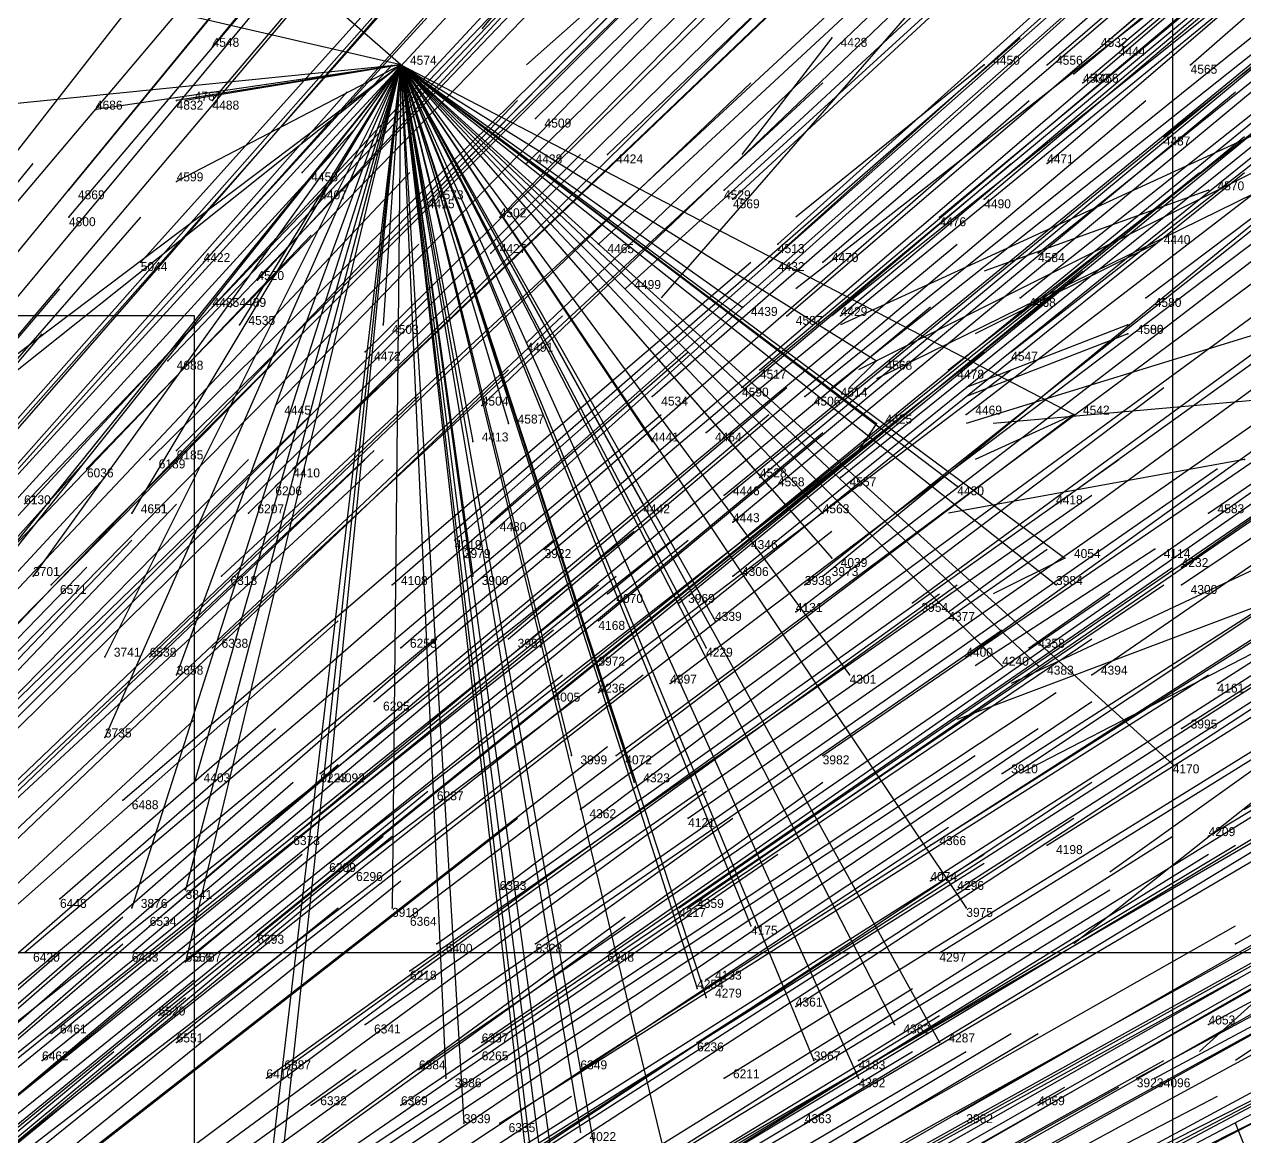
# Model space of a CAD drawing. Extents: x -0.5 to 0.59, y -0.5 to 0.59.
# Drawn here: x 0.239 to 0.375, y 0.1895 to 0.3135 of the extents above; entities that cross this region are included whole.
import ezdxf

# ---------------------------------------------------------------- set-up
doc = ezdxf.new("R2010")
doc.units = 0
for name, color, linetype in [('Clients', 3, 'CONTINUOUS'), ('Facilities', 3, 'CONTINUOUS'), ('Facilities_lines', 3, 'CONTINUOUS'), ('Min_max_boxes', 1, 'CONTINUOUS'), ('Normals', 1, 'CONTINUOUS'), ('Source_points', 5, 'CONTINUOUS'), ('Text', 3, 'CONTINUOUS')]:
    doc.layers.add(name, color=color, linetype=linetype)

msp = doc.modelspace()

# ---------------------------------------------------------------- linework, layer by layer
at = {"layer": 'Clients', "color": 5}
for p in [(0.256, 0.305, -1.25), (0.257, 0.305, -1.25), (0.247, 0.304, -1.25), (0.256, 0.296, -1.25), (0.272, 0.294, -1.25), (0.319, 0.282, -1.25), (0.263, 0.28, -1.25), (0.279, 0.28, -1.25), (0.334, 0.276, -1.25), (0.356, 0.27, -1.25), (0.293, 0.269, -1.25), (0.334, 0.269, -1.25), (0.289, 0.267, -1.25), (0.309, 0.267, -1.25), (0.322, 0.262, -1.25), (0.343, 0.262, -1.25), (0.308, 0.26, -1.25), (0.251, 0.259, -1.25), (0.328, 0.259, -1.25), (0.329, 0.254, -1.25), (0.355, 0.254, -1.25), (0.24, 0.252, -1.25), (0.289, 0.252, -1.25), (0.354, 0.251, -1.25), (0.316, 0.247, -1.25), (0.315, 0.244, -1.25), (0.248, 0.243, -1.25), (0.256, 0.241, -1.25), (0.331, 0.241, -1.25), (0.348, 0.242, -1.25), (0.352, 0.242, -1.25), (0.248, 0.234, -1.25), (0.3, 0.232, -1.25), (0.367, 0.231, -1.25), (0.258, 0.229, -1.25), (0.273, 0.229, -1.25), (0.307, 0.229, -1.25), (0.257, 0.217, -1.25), (0.251, 0.215, -1.25), (0.28, 0.215, -1.25), (0.344, 0.215, -1.25), (0.32, 0.213, -1.25), (0.257, 0.209, -1.25), (0.314, 0.206, -1.25), (0.315, 0.205, -1.25), (0.336, 0.202, -1.25), (0.341, 0.2, -1.25), (0.327, 0.198, -1.25), (0.286, 0.196, -1.25), (0.332, 0.196, -1.25), (0.288, 0.191, -1.25), (0.374, 0.191, -1.25), (0.301, 0.19, -1.25)]:
    msp.add_point(p, dxfattribs=at)
at = {"layer": 'Facilities', "color": 3}
for p in [(0.329, 0.312, -1.25), (0.26, 0.311, -1.013), (0.359, 0.311, -1.188), (0.361, 0.311, -1.191), (0.281, 0.309, -1.25), (0.346, 0.309, -1.25), (0.353, 0.309, -1.174), (0.369, 0.309, -1.203), (0.356, 0.308, -1.177), (0.357, 0.307, -1.178), (0.26, 0.305, -1.001), (0.296, 0.303, -1.059), (0.366, 0.301, -1.184), (0.295, 0.298, -1.049), (0.304, 0.299, -1.066), (0.353, 0.298, -1.156), (0.27, 0.297, -1.004), (0.244, 0.295, -0.958), (0.284, 0.294, -1.022), (0.285, 0.295, -1.025), (0.317, 0.295, -1.082), (0.318, 0.294, -1.081), (0.346, 0.294, -1.135), (0.371, 0.295, -1.25), (0.244, 0.292, -0.951), (0.292, 0.292, -1.032), (0.341, 0.292, -1.121), (0.303, 0.289, -1.046), (0.323, 0.289, -1.083), (0.365, 0.289, -1.25), (0.252, 0.287, -0.954), (0.259, 0.287, -0.967), (0.291, 0.288, -1.024), (0.322, 0.287, -1.078), (0.328, 0.287, -1.091), (0.352, 0.288, -1.136), (0.265, 0.285, -0.973), (0.306, 0.284, -1.045), (0.35, 0.283, -1.126), (0.364, 0.283, -1.153), (0.26, 0.282, -0.959), (0.262, 0.282, -0.964), (0.324, 0.281, -1.071), (0.33, 0.281, -1.084), (0.362, 0.28, -1.25), (0.362, 0.279, -1.25), (0.295, 0.278, -1.012), (0.277, 0.277, -0.979), (0.349, 0.277, -1.113), (0.255, 0.276, -0.939), (0.321, 0.275, -1.055), (0.342, 0.275, -1.097), (0.309, 0.272, -1.029), (0.319, 0.273, -1.049), (0.326, 0.272, -1.061), (0.329, 0.273, -1.069), (0.267, 0.271, -0.952), (0.29, 0.271, -0.992), (0.344, 0.27, -1.094), (0.315, 0.268, -1.033), (0.256, 0.266, -0.923), (0.246, 0.264, -0.901), (0.253, 0.265, -0.916), (0.269, 0.264, -0.941), (0.375, 0.265, -1.25), (0.321, 0.263, -1.037), (0.33, 0.263, -1.055), (0.267, 0.262, -0.934), (0.317, 0.261, -1.028), (0.354, 0.26, -1.099), (0.264, 0.259, -0.925), (0.371, 0.259, -1.132), (0.291, 0.258, -0.972), (0.318, 0.258, -1.024), (0.287, 0.256, -0.961), (0.319, 0.256, -1.022), (0.297, 0.255, -0.978), (0.365, 0.255, -1.25), (0.288, 0.254, -0.96), (0.368, 0.253, -1.116), (0.261, 0.252, -0.907), (0.318, 0.252, -1.015), (0.328, 0.252, -1.035), (0.242, 0.251, -0.871), (0.28, 0.251, -0.941), (0.326, 0.251, -1.028), (0.368, 0.251, -1.113), (0.304, 0.25, -0.984), (0.312, 0.249, -0.999), (0.338, 0.249, -1.05), (0.325, 0.248, -1.022), (0.342, 0.248, -1.055), (0.303, 0.247, -0.977), (0.293, 0.245, -0.955), (0.26, 0.244, -0.892), (0.281, 0.244, -0.931), (0.351, 0.244, -1.07), (0.253, 0.243, -0.878), (0.344, 0.243, -1.053), (0.303, 0.242, -0.97), (0.358, 0.241, -1.08), (0.311, 0.24, -0.982), (0.372, 0.24, -1.106), (0.278, 0.238, -0.916), (0.298, 0.239, -0.955), (0.303, 0.239, -0.964), (0.368, 0.235, -1.092), (0.305, 0.232, -0.958), (0.328, 0.232, -1.003), (0.272, 0.23, -0.889), (0.348, 0.23, -1.043), (0.285, 0.228, -0.912), (0.25, 0.227, -0.844), (0.301, 0.226, -0.941), (0.375, 0.226, -1.094), (0.313, 0.225, -0.962), (0.269, 0.223, -0.873), (0.34, 0.222, -1.016), (0.353, 0.222, -1.042), (0.371, 0.223, -1.082), (0.273, 0.22, -0.876), (0.275, 0.219, -0.879), (0.34, 0.218, -1.01), (0.292, 0.217, -0.909), (0.343, 0.217, -1.014), (0.243, 0.216, -0.812), (0.312, 0.215, -0.946), (0.313, 0.215, -0.95), (0.282, 0.214, -0.885), (0.253, 0.213, -0.827), (0.265, 0.212, -0.848), (0.285, 0.211, -0.887), (0.296, 0.211, -0.908), (0.374, 0.211, -1.074), (0.251, 0.21, -0.817), (0.304, 0.21, -0.924), (0.341, 0.21, -1.001), (0.257, 0.209, -0.828), (0.282, 0.208, -0.875), (0.315, 0.207, -0.943), (0.325, 0.204, -0.959), (0.254, 0.203, -0.812), (0.277, 0.202, -0.857), (0.371, 0.202, -1.056), (0.242, 0.201, -0.787), (0.256, 0.2, -0.812), (0.29, 0.2, -0.88), (0.314, 0.2, -0.93), (0.289, 0.199, -0.877), (0.241, 0.198, -0.78), (0.332, 0.198, -0.966), (0.266, 0.196, -0.826), (0.268, 0.197, -0.831), (0.283, 0.197, -0.862), (0.301, 0.197, -0.899), (0.317, 0.196, -0.932), (0.363, 0.196, -1.03), (0.365, 0.196, -1.037), (0.271, 0.193, -0.833), (0.281, 0.193, -0.852), (0.343, 0.192, -0.983), (0.352, 0.193, -1.003), (0.292, 0.191, -0.872), (0.326, 0.191, -0.945)]:
    msp.add_point(p, dxfattribs=at)
at = {"layer": 'Facilities_lines', "color": 3}
for p, q in [((0.281, 0.309, -1.25), (0.173, 0.334, -1.25)), ((0.281, 0.309, -1.25), (0.258, 0.329, -1.25)), ((0.281, 0.309, -1.25), (0.172, 0.298, -1.25)), ((0.281, 0.309, -1.25), (0.227, 0.266, -1.25)), ((0.281, 0.309, -1.25), (0.228, 0.269, -1.25)), ((0.281, 0.309, -1.25), (0.231, 0.247, -1.25)), ((0.281, 0.309, -1.25), (0.234, 0.25, -1.25)), ((0.281, 0.309, -1.25), (0.24, 0.252, -1.25)), ((0.281, 0.309, -1.25), (0.247, 0.304, -1.25)), ((0.281, 0.309, -1.25), (0.248, 0.234, -1.25)), ((0.281, 0.309, -1.25), (0.248, 0.243, -1.25)), ((0.281, 0.309, -1.25), (0.251, 0.215, -1.25)), ((0.281, 0.309, -1.25), (0.251, 0.259, -1.25)), ((0.281, 0.309, -1.25), (0.256, 0.241, -1.25)), ((0.281, 0.309, -1.25), (0.256, 0.296, -1.25)), ((0.281, 0.309, -1.25), (0.256, 0.305, -1.25)), ((0.281, 0.309, -1.25), (0.257, 0.209, -1.25)), ((0.281, 0.309, -1.25), (0.257, 0.217, -1.25)), ((0.281, 0.309, -1.25), (0.257, 0.305, -1.25)), ((0.281, 0.309, -1.25), (0.258, 0.229, -1.25)), ((0.281, 0.309, -1.25), (0.261, 0.14, -1.25)), ((0.281, 0.309, -1.25), (0.263, 0.28, -1.25)), ((0.281, 0.309, -1.25), (0.268, 0.189, -1.25)), ((0.281, 0.309, -1.25), (0.272, 0.294, -1.25)), ((0.281, 0.309, -1.25), (0.273, 0.229, -1.25)), ((0.281, 0.309, -1.25), (0.279, 0.28, -1.25)), ((0.281, 0.309, -1.25), (0.28, 0.215, -1.25)), ((0.281, 0.309, -1.25), (0.296, 0.178, -1.25)), ((0.281, 0.309, -1.25), (0.298, 0.166, -1.25)), ((0.281, 0.309, -1.25), (0.301, 0.164, -1.25)), ((0.281, 0.309, -1.25), (0.289, 0.267, -1.25)), ((0.281, 0.309, -1.25), (0.286, 0.196, -1.25)), ((0.281, 0.309, -1.25), (0.289, 0.252, -1.25)), ((0.281, 0.309, -1.25), (0.288, 0.191, -1.25)), ((0.281, 0.309, -1.25), (0.3, 0.232, -1.25)), ((0.281, 0.309, -1.25), (0.327, 0.198, -1.25)), ((0.281, 0.309, -1.25), (0.344, 0.215, -1.25)), ((0.281, 0.309, -1.25), (0.354, 0.251, -1.25)), ((0.281, 0.309, -1.25), (0.311, 0.185, -1.25)), ((0.281, 0.309, -1.25), (0.301, 0.19, -1.25)), ((0.281, 0.309, -1.25), (0.329, 0.254, -1.25)), ((0.281, 0.309, -1.25), (0.355, 0.254, -1.25)), ((0.281, 0.309, -1.25), (0.306, 0.169, -1.25)), ((0.281, 0.309, -1.25), (0.367, 0.231, -1.25)), ((0.281, 0.309, -1.25), (0.32, 0.213, -1.25)), ((0.281, 0.309, -1.25), (0.315, 0.244, -1.25)), ((0.281, 0.309, -1.25), (0.348, 0.242, -1.25)), ((0.281, 0.309, -1.25), (0.314, 0.206, -1.25)), ((0.281, 0.309, -1.25), (0.315, 0.205, -1.25)), ((0.281, 0.309, -1.25), (0.341, 0.2, -1.25)), ((0.281, 0.309, -1.25), (0.331, 0.241, -1.25)), ((0.281, 0.309, -1.25), (0.3, 0.16, -1.25)), ((0.281, 0.309, -1.25), (0.307, 0.229, -1.25)), ((0.281, 0.309, -1.25), (0.316, 0.247, -1.25)), ((0.281, 0.309, -1.25), (0.336, 0.202, -1.25)), ((0.281, 0.309, -1.25), (0.352, 0.242, -1.25)), ((0.281, 0.309, -1.25), (0.332, 0.196, -1.25)), ((0.281, 0.309, -1.25), (0.334, 0.269, -1.25)), ((0.281, 0.309, -1.25), (0.343, 0.262, -1.25)), ((0.281, 0.309, -1.25), (0.319, 0.282, -1.25)), ((0.281, 0.309, -1.25), (0.309, 0.267, -1.25)), ((0.281, 0.309, -1.25), (0.308, 0.26, -1.25)), ((0.281, 0.309, -1.25), (0.356, 0.27, -1.25)), ((0.281, 0.309, -1.25), (0.322, 0.262, -1.25)), ((0.281, 0.309, -1.25), (0.328, 0.259, -1.25)), ((0.281, 0.309, -1.25), (0.334, 0.276, -1.25)), ((0.281, 0.309, -1.25), (0.293, 0.269, -1.25)), ((0.411, 0.099, -1.25), (0.374, 0.191, -1.25))]:
    msp.add_line(p, q, dxfattribs=at)
at = {"layer": 'Min_max_boxes', "color": 1}
for p, q in [((0.367, 0.14, -1.25), (0.367, 0.334, -1.25)), ((0.367, 0.14, -1.25), (0.367, 0.334, -1.25)), ((0.258, 0.281, -1.25), (-0.02, 0.281, -1.25)), ((0.258, 0.281, -1.25), (-0.02, 0.281, -1.25)), ((0.258, -0.004, -1.25), (0.258, 0.281, -1.25)), ((0.258, -0.004, -1.25), (0.258, 0.281, -1.25)), ((0.258, 0.281, -1.25), (0.258, 0.281, -1.25)), ((0.448, 0.21, -1.25), (0.228, 0.21, -1.25)), ((0.448, 0.21, -1.25), (0.228, 0.21, -1.25))]:
    msp.add_line(p, q, dxfattribs=at)
at = {"layer": 'Normals', "color": 1}
for p, q in [((0.26, 0.311, -1.013), (0.319, 0.383, -0.977)), ((0.26, 0.305, -1.001), (0.32, 0.376, -0.964)), ((0.359, 0.311, -1.188), (0.433, 0.374, -1.163)), ((0.369, 0.309, -1.203), (0.443, 0.374, -1.184)), ((0.361, 0.311, -1.191), (0.435, 0.373, -1.166)), ((0.353, 0.309, -1.174), (0.424, 0.37, -1.137)), ((0.296, 0.303, -1.059), (0.362, 0.368, -1.021)), ((0.244, 0.295, -0.958), (0.303, 0.367, -0.921)), ((0.356, 0.308, -1.177), (0.427, 0.367, -1.14)), ((0.357, 0.307, -1.178), (0.428, 0.367, -1.14)), ((0.27, 0.297, -1.004), (0.333, 0.365, -0.966)), ((0.244, 0.292, -0.951), (0.304, 0.363, -0.914)), ((0.295, 0.298, -1.049), (0.361, 0.363, -1.011)), ((0.304, 0.299, -1.066), (0.371, 0.363, -1.029)), ((0.285, 0.295, -1.025), (0.35, 0.361, -0.988)), ((0.284, 0.294, -1.022), (0.349, 0.36, -0.984)), ((0.353, 0.298, -1.156), (0.424, 0.359, -1.119)), ((0.366, 0.301, -1.184), (0.439, 0.359, -1.15)), ((0.227, 0.285, -0.91), (0.284, 0.358, -0.873)), ((0.292, 0.292, -1.032), (0.357, 0.358, -0.995)), ((0.317, 0.295, -1.082), (0.385, 0.358, -1.045)), ((0.318, 0.294, -1.081), (0.386, 0.357, -1.045)), ((0.252, 0.287, -0.954), (0.314, 0.356, -0.918)), ((0.259, 0.287, -0.967), (0.322, 0.356, -0.93)), ((0.346, 0.294, -1.135), (0.417, 0.354, -1.097)), ((0.265, 0.285, -0.973), (0.328, 0.353, -0.936)), ((0.291, 0.288, -1.024), (0.357, 0.353, -0.987)), ((0.303, 0.289, -1.046), (0.371, 0.352, -1.009)), ((0.323, 0.289, -1.083), (0.392, 0.351, -1.047)), ((0.341, 0.292, -1.121), (0.412, 0.351, -1.084)), ((0.23, 0.278, -0.903), (0.289, 0.35, -0.866)), ((0.26, 0.282, -0.959), (0.323, 0.35, -0.922)), ((0.262, 0.282, -0.964), (0.327, 0.35, -0.927)), ((0.234, 0.278, -0.908), (0.293, 0.349, -0.871)), ((0.322, 0.287, -1.078), (0.391, 0.349, -1.041)), ((0.306, 0.284, -1.045), (0.375, 0.347, -1.007)), ((0.328, 0.287, -1.091), (0.399, 0.348, -1.054)), ((0.352, 0.288, -1.136), (0.424, 0.346, -1.099)), ((0.255, 0.276, -0.939), (0.319, 0.343, -0.902)), ((0.277, 0.277, -0.979), (0.343, 0.342, -0.942)), ((0.295, 0.278, -1.012), (0.362, 0.342, -0.975)), ((0.23, 0.269, -0.884), (0.29, 0.34, -0.848)), ((0.324, 0.281, -1.071), (0.394, 0.341, -1.035)), ((0.33, 0.281, -1.084), (0.401, 0.341, -1.048)), ((0.35, 0.283, -1.126), (0.423, 0.341, -1.088)), ((0.364, 0.283, -1.153), (0.438, 0.339, -1.116)), ((0.267, 0.271, -0.952), (0.332, 0.338, -0.915)), ((0.311, 0.338, -1.25), (0.29, 0.313, -1.155)), ((0.29, 0.271, -0.992), (0.357, 0.335, -0.955)), ((0.321, 0.275, -1.055), (0.391, 0.334, -1.018)), ((0.349, 0.277, -1.113), (0.422, 0.334, -1.076)), ((0.309, 0.272, -1.029), (0.379, 0.333, -0.992)), ((0.319, 0.273, -1.049), (0.39, 0.332, -1.011)), ((0.342, 0.275, -1.097), (0.415, 0.332, -1.06)), ((0.256, 0.266, -0.923), (0.322, 0.331, -0.885)), ((0.329, 0.273, -1.069), (0.402, 0.331, -1.032)), ((0.246, 0.264, -0.901), (0.31, 0.33, -0.863)), ((0.253, 0.265, -0.916), (0.319, 0.33, -0.878)), ((0.326, 0.272, -1.061), (0.398, 0.33, -1.024)), ((0.269, 0.264, -0.941), (0.336, 0.328, -0.904)), ((0.239, 0.26, -0.883), (0.303, 0.327, -0.845)), ((0.315, 0.268, -1.033), (0.387, 0.327, -0.996)), ((0.344, 0.27, -1.094), (0.418, 0.327, -1.057)), ((0.267, 0.262, -0.934), (0.334, 0.326, -0.897)), ((0.313, 0.325, -1.25), (0.295, 0.309, -1.153)), ((0.226, 0.255, -0.852), (0.287, 0.324, -0.814)), ((0.264, 0.259, -0.925), (0.33, 0.324, -0.887)), ((0.203, 0.252, -0.809), (0.263, 0.323, -0.772)), ((0.224, 0.252, -0.843), (0.285, 0.322, -0.806)), ((0.343, 0.321, -1.25), (0.31, 0.283, -1.164)), ((0.321, 0.263, -1.037), (0.392, 0.322, -1)), ((0.33, 0.263, -1.055), (0.402, 0.321, -1.017)), ((0.317, 0.261, -1.028), (0.389, 0.32, -0.99)), ((0.221, 0.25, -0.833), (0.282, 0.319, -0.796)), ((0.291, 0.258, -0.972), (0.36, 0.319, -0.934)), ((0.224, 0.248, -0.835), (0.286, 0.317, -0.798)), ((0.287, 0.256, -0.961), (0.356, 0.317, -0.923)), ((0.318, 0.258, -1.024), (0.389, 0.317, -0.986)), ((0.374, 0.317, -1.25), (0.329, 0.281, -1.169)), ((0.242, 0.251, -0.871), (0.307, 0.316, -0.833)), ((0.288, 0.254, -0.96), (0.357, 0.316, -0.922)), ((0.366, 0.316, -1.25), (0.325, 0.284, -1.165)), ((0.261, 0.252, -0.907), (0.329, 0.315, -0.869)), ((0.297, 0.255, -0.978), (0.367, 0.315, -0.94)), ((0.319, 0.256, -1.022), (0.391, 0.315, -0.985)), ((0.354, 0.26, -1.099), (0.429, 0.314, -1.061)), ((0.28, 0.251, -0.941), (0.35, 0.312, -0.903)), ((0.329, 0.312, -1.25), (0.319, 0.299, -1.151)), ((0.371, 0.259, -1.132), (0.448, 0.312, -1.095)), ((0.318, 0.252, -1.015), (0.391, 0.311, -0.978)), ((0.328, 0.252, -1.035), (0.4, 0.311, -0.998)), ((0.217, 0.24, -0.81), (0.28, 0.309, -0.773)), ((0.281, 0.309, -1.25), (0.281, 0.309, -1.15)), ((0.304, 0.25, -0.984), (0.376, 0.309, -0.946)), ((0.346, 0.309, -1.25), (0.325, 0.292, -1.154)), ((0.326, 0.251, -1.028), (0.399, 0.309, -0.991)), ((0.312, 0.249, -0.999), (0.384, 0.308, -0.962)), ((0.213, 0.236, -0.796), (0.275, 0.306, -0.759)), ((0.253, 0.243, -0.878), (0.32, 0.307, -0.84)), ((0.26, 0.244, -0.892), (0.328, 0.307, -0.854)), ((0.303, 0.247, -0.977), (0.374, 0.306, -0.939)), ((0.368, 0.253, -1.116), (0.444, 0.306, -1.079)), ((0.23, 0.238, -0.827), (0.294, 0.305, -0.79)), ((0.256, 0.305, -1.25), (0.256, 0.305, -1.15)), ((0.257, 0.305, -1.25), (0.257, 0.305, -1.15)), ((0.281, 0.244, -0.931), (0.351, 0.305, -0.894)), ((0.293, 0.245, -0.955), (0.364, 0.305, -0.918)), ((0.325, 0.248, -1.022), (0.399, 0.305, -0.985)), ((0.247, 0.304, -1.25), (0.247, 0.304, -1.15)), ((0.338, 0.249, -1.05), (0.413, 0.304, -1.013)), ((0.213, 0.233, -0.789), (0.276, 0.302, -0.752)), ((0.38, 0.303, -1.25), (0.33, 0.28, -1.167)), ((0.342, 0.248, -1.055), (0.417, 0.303, -1.018)), ((0.368, 0.251, -1.113), (0.445, 0.303, -1.076)), ((0.303, 0.242, -0.97), (0.375, 0.301, -0.932)), ((0.389, 0.301, -1.25), (0.334, 0.274, -1.171)), ((0.382, 0.3, -1.25), (0.332, 0.275, -1.167)), ((0.181, 0.226, -0.724), (0.24, 0.298, -0.687)), ((0.235, 0.233, -0.828), (0.301, 0.299, -0.792)), ((0.278, 0.238, -0.916), (0.349, 0.298, -0.878)), ((0.351, 0.244, -1.07), (0.428, 0.298, -1.033)), ((0.218, 0.229, -0.79), (0.282, 0.297, -0.754)), ((0.298, 0.239, -0.955), (0.37, 0.297, -0.917)), ((0.303, 0.239, -0.964), (0.375, 0.297, -0.927)), ((0.344, 0.243, -1.053), (0.419, 0.297, -1.016)), ((0.256, 0.296, -1.25), (0.256, 0.296, -1.15)), ((0.311, 0.24, -0.982), (0.385, 0.296, -0.945)), ((0.272, 0.294, -1.25), (0.272, 0.294, -1.15)), ((0.371, 0.295, -1.25), (0.346, 0.286, -1.154)), ((0.358, 0.241, -1.08), (0.435, 0.294, -1.043)), ((0.191, 0.222, -0.732), (0.252, 0.292, -0.695)), ((0.207, 0.223, -0.761), (0.271, 0.29, -0.724)), ((0.372, 0.24, -1.106), (0.45, 0.29, -1.069)), ((0.218, 0.223, -0.78), (0.283, 0.289, -0.743)), ((0.272, 0.23, -0.889), (0.343, 0.289, -0.853)), ((0.365, 0.289, -1.25), (0.345, 0.279, -1.153)), ((0.25, 0.227, -0.844), (0.32, 0.287, -0.807)), ((0.305, 0.232, -0.958), (0.379, 0.287, -0.921)), ((0.285, 0.228, -0.912), (0.357, 0.286, -0.874)), ((0.223, 0.22, -0.782), (0.289, 0.285, -0.746)), ((0.396, 0.285, -1.25), (0.344, 0.269, -1.166)), ((0.368, 0.235, -1.092), (0.446, 0.285, -1.054)), ((0.183, 0.214, -0.703), (0.243, 0.284, -0.666)), ((0.219, 0.218, -0.771), (0.284, 0.283, -0.734)), ((0.328, 0.232, -1.003), (0.404, 0.284, -0.965)), ((0.269, 0.223, -0.873), (0.34, 0.282, -0.835)), ((0.319, 0.282, -1.25), (0.319, 0.282, -1.15)), ((0.231, 0.217, -0.794), (0.299, 0.281, -0.757)), ((0.301, 0.226, -0.941), (0.376, 0.281, -0.904)), ((0.181, 0.208, -0.69), (0.241, 0.279, -0.652)), ((0.195, 0.212, -0.72), (0.258, 0.28, -0.683)), ((0.205, 0.213, -0.739), (0.27, 0.279, -0.701)), ((0.263, 0.28, -1.25), (0.263, 0.28, -1.15)), ((0.279, 0.28, -1.25), (0.279, 0.28, -1.15)), ((0.362, 0.28, -1.25), (0.344, 0.273, -1.152)), ((0.362, 0.279, -1.25), (0.344, 0.272, -1.152)), ((0.348, 0.23, -1.043), (0.426, 0.28, -1.005)), ((0.313, 0.225, -0.962), (0.389, 0.278, -0.925)), ((0.243, 0.216, -0.812), (0.313, 0.277, -0.776)), ((0.273, 0.22, -0.876), (0.346, 0.277, -0.839)), ((0.226, 0.211, -0.772), (0.293, 0.275, -0.735)), ((0.275, 0.219, -0.879), (0.349, 0.275, -0.843)), ((0.334, 0.276, -1.25), (0.331, 0.273, -1.15)), ((0.216, 0.208, -0.751), (0.283, 0.272, -0.714)), ((0.253, 0.213, -0.827), (0.324, 0.273, -0.79)), ((0.292, 0.217, -0.909), (0.366, 0.273, -0.872)), ((0.34, 0.222, -1.016), (0.419, 0.272, -0.98)), ((0.381, 0.272, -1.25), (0.347, 0.269, -1.156)), ((0.375, 0.226, -1.094), (0.455, 0.273, -1.057)), ((0.353, 0.222, -1.042), (0.431, 0.271, -1.005)), ((0.371, 0.223, -1.082), (0.45, 0.271, -1.044)), ((0.204, 0.205, -0.724), (0.271, 0.27, -0.686)), ((0.239, 0.21, -0.796), (0.31, 0.27, -0.76)), ((0.251, 0.21, -0.817), (0.322, 0.27, -0.78)), ((0.265, 0.212, -0.848), (0.337, 0.27, -0.811)), ((0.282, 0.214, -0.885), (0.356, 0.27, -0.848)), ((0.356, 0.27, -1.25), (0.345, 0.265, -1.151)), ((0.257, 0.209, -0.828), (0.328, 0.268, -0.79)), ((0.293, 0.269, -1.25), (0.293, 0.269, -1.15)), ((0.313, 0.215, -0.95), (0.39, 0.268, -0.913)), ((0.334, 0.269, -1.25), (0.332, 0.266, -1.15)), ((0.34, 0.218, -1.01), (0.418, 0.268, -0.973)), ((0.289, 0.267, -1.25), (0.289, 0.267, -1.15)), ((0.309, 0.267, -1.25), (0.309, 0.267, -1.15)), ((0.312, 0.215, -0.946), (0.388, 0.267, -0.91)), ((0.343, 0.217, -1.014), (0.421, 0.267, -0.977)), ((0.21, 0.202, -0.729), (0.278, 0.266, -0.691)), ((0.184, 0.196, -0.673), (0.246, 0.265, -0.634)), ((0.199, 0.199, -0.704), (0.264, 0.265, -0.667)), ((0.21, 0.201, -0.726), (0.277, 0.265, -0.689)), ((0.211, 0.202, -0.73), (0.279, 0.265, -0.692)), ((0.285, 0.211, -0.887), (0.361, 0.265, -0.85)), ((0.296, 0.211, -0.908), (0.372, 0.264, -0.871)), ((0.375, 0.265, -1.25), (0.342, 0.259, -1.156)), ((0.4, 0.264, -1.25), (0.349, 0.24, -1.167)), ((0.186, 0.196, -0.674), (0.248, 0.263, -0.635)), ((0.304, 0.21, -0.924), (0.38, 0.263, -0.887)), ((0.322, 0.262, -1.25), (0.322, 0.262, -1.15)), ((0.343, 0.262, -1.25), (0.343, 0.262, -1.15)), ((0.192, 0.193, -0.68), (0.256, 0.26, -0.642)), ((0.254, 0.203, -0.812), (0.326, 0.261, -0.775)), ((0.282, 0.208, -0.875), (0.358, 0.261, -0.838)), ((0.308, 0.26, -1.25), (0.308, 0.26, -1.15)), ((0.242, 0.201, -0.787), (0.315, 0.259, -0.75)), ((0.251, 0.259, -1.25), (0.251, 0.259, -1.15)), ((0.315, 0.207, -0.943), (0.393, 0.259, -0.906)), ((0.328, 0.259, -1.25), (0.328, 0.259, -1.15)), ((0.341, 0.21, -1.001), (0.42, 0.259, -0.964)), ((0.188, 0.19, -0.668), (0.251, 0.256, -0.629)), ((0.227, 0.197, -0.75), (0.298, 0.256, -0.714)), ((0.234, 0.199, -0.768), (0.307, 0.257, -0.731)), ((0.241, 0.198, -0.78), (0.313, 0.256, -0.743)), ((0.256, 0.2, -0.812), (0.329, 0.257, -0.774)), ((0.374, 0.211, -1.074), (0.455, 0.257, -1.037)), ((0.277, 0.202, -0.857), (0.353, 0.255, -0.82)), ((0.325, 0.204, -0.959), (0.403, 0.255, -0.922)), ((0.365, 0.255, -1.25), (0.345, 0.242, -1.153)), ((0.182, 0.187, -0.652), (0.246, 0.253, -0.613)), ((0.29, 0.2, -0.88), (0.367, 0.253, -0.844)), ((0.329, 0.254, -1.25), (0.329, 0.254, -1.15)), ((0.388, 0.253, -1.25), (0.343, 0.236, -1.162)), ((0.355, 0.254, -1.25), (0.347, 0.25, -1.15)), ((0.233, 0.194, -0.758), (0.305, 0.252, -0.721)), ((0.24, 0.252, -1.25), (0.24, 0.252, -1.15)), ((0.289, 0.252, -1.25), (0.289, 0.252, -1.15)), ((0.231, 0.193, -0.751), (0.303, 0.251, -0.714)), ((0.268, 0.197, -0.831), (0.343, 0.251, -0.793)), ((0.289, 0.199, -0.877), (0.366, 0.251, -0.841)), ((0.354, 0.251, -1.25), (0.354, 0.251, -1.15)), ((0.266, 0.196, -0.826), (0.341, 0.25, -0.787)), ((0.283, 0.197, -0.862), (0.36, 0.25, -0.826)), ((0.314, 0.2, -0.93), (0.392, 0.25, -0.893)), ((0.402, 0.249, -1.25), (0.36, 0.219, -1.165)), ((0.205, 0.186, -0.691), (0.274, 0.247, -0.653)), ((0.301, 0.197, -0.899), (0.379, 0.247, -0.862)), ((0.316, 0.247, -1.25), (0.316, 0.247, -1.15)), ((0.332, 0.198, -0.966), (0.411, 0.247, -0.929)), ((0.215, 0.184, -0.708), (0.285, 0.245, -0.67)), ((0.227, 0.188, -0.735), (0.298, 0.246, -0.698)), ((0.271, 0.193, -0.833), (0.348, 0.246, -0.795)), ((0.281, 0.193, -0.852), (0.358, 0.245, -0.814)), ((0.317, 0.196, -0.932), (0.396, 0.245, -0.895)), ((0.381, 0.246, -1.25), (0.35, 0.23, -1.156)), ((0.371, 0.202, -1.056), (0.453, 0.246, -1.019)), ((0.315, 0.244, -1.25), (0.315, 0.244, -1.15)), ((0.248, 0.243, -1.25), (0.248, 0.243, -1.15)), ((0.227, 0.183, -0.728), (0.299, 0.241, -0.69)), ((0.234, 0.184, -0.745), (0.308, 0.241, -0.708)), ((0.256, 0.241, -1.25), (0.256, 0.241, -1.15)), ((0.292, 0.191, -0.872), (0.371, 0.241, -0.836)), ((0.331, 0.241, -1.25), (0.331, 0.241, -1.15)), ((0.348, 0.242, -1.25), (0.348, 0.242, -1.15)), ((0.352, 0.242, -1.25), (0.352, 0.242, -1.15)), ((0.363, 0.196, -1.03), (0.444, 0.24, -0.993)), ((0.365, 0.196, -1.037), (0.447, 0.24, -1)), ((0.227, 0.18, -0.726), (0.3, 0.238, -0.687)), ((0.277, 0.188, -0.837), (0.354, 0.239, -0.8)), ((0.281, 0.186, -0.842), (0.358, 0.238, -0.805)), ((0.326, 0.191, -0.945), (0.405, 0.239, -0.907)), ((0.343, 0.192, -0.983), (0.423, 0.238, -0.945)), ((0.352, 0.193, -1.003), (0.433, 0.239, -0.967)), ((0.39, 0.238, -1.25), (0.356, 0.211, -1.16)), ((0.19, 0.173, -0.642), (0.258, 0.236, -0.605)), ((0.197, 0.174, -0.657), (0.267, 0.235, -0.62)), ((0.248, 0.234, -1.25), (0.248, 0.234, -1.15)), ((0.275, 0.184, -0.826), (0.352, 0.235, -0.788)), ((0.315, 0.187, -0.917), (0.396, 0.234, -0.879)), ((0.231, 0.176, -0.726), (0.304, 0.233, -0.688)), ((0.268, 0.181, -0.808), (0.345, 0.232, -0.77)), ((0.3, 0.232, -1.25), (0.3, 0.232, -1.15)), ((0.204, 0.171, -0.664), (0.274, 0.231, -0.627)), ((0.339, 0.185, -0.966), (0.42, 0.231, -0.929)), ((0.342, 0.184, -0.972), (0.423, 0.23, -0.935)), ((0.367, 0.231, -1.25), (0.367, 0.231, -1.15)), ((0.199, 0.168, -0.65), (0.269, 0.229, -0.614)), ((0.253, 0.175, -0.768), (0.328, 0.229, -0.731)), ((0.258, 0.229, -1.25), (0.258, 0.229, -1.15)), ((0.273, 0.229, -1.25), (0.273, 0.229, -1.15)), ((0.281, 0.178, -0.831), (0.358, 0.229, -0.793)), ((0.307, 0.229, -1.25), (0.307, 0.229, -1.15)), ((0.212, 0.169, -0.678), (0.284, 0.228, -0.641)), ((0.24, 0.173, -0.74), (0.315, 0.228, -0.702)), ((0.334, 0.182, -0.95), (0.414, 0.228, -0.913)), ((0.401, 0.227, -1.25), (0.37, 0.199, -1.159)), ((0.416, 0.226, -1.25), (0.374, 0.198, -1.164)), ((0.221, 0.168, -0.694), (0.294, 0.225, -0.657)), ((0.243, 0.171, -0.743), (0.318, 0.225, -0.705)), ((0.279, 0.175, -0.822), (0.356, 0.225, -0.784)), ((0.304, 0.178, -0.88), (0.384, 0.225, -0.844)), ((0.265, 0.173, -0.79), (0.342, 0.224, -0.753)), ((0.298, 0.176, -0.866), (0.378, 0.224, -0.829)), ((0.323, 0.178, -0.923), (0.404, 0.224, -0.886)), ((0.353, 0.182, -0.993), (0.436, 0.224, -0.955)), ((0.207, 0.163, -0.659), (0.279, 0.223, -0.623)), ((0.208, 0.164, -0.662), (0.28, 0.223, -0.625)), ((0.288, 0.173, -0.841), (0.367, 0.223, -0.804)), ((0.294, 0.174, -0.854), (0.374, 0.222, -0.818)), ((0.351, 0.179, -0.984), (0.433, 0.222, -0.947)), ((0.354, 0.18, -0.993), (0.437, 0.222, -0.955)), ((0.199, 0.161, -0.639), (0.27, 0.221, -0.602)), ((0.246, 0.168, -0.745), (0.323, 0.221, -0.708)), ((0.267, 0.171, -0.793), (0.346, 0.221, -0.756)), ((0.292, 0.172, -0.848), (0.371, 0.221, -0.811)), ((0.336, 0.177, -0.949), (0.417, 0.221, -0.912)), ((0.268, 0.171, -0.793), (0.346, 0.22, -0.756)), ((0.31, 0.174, -0.888), (0.391, 0.219, -0.851)), ((0.313, 0.174, -0.895), (0.394, 0.219, -0.858)), ((0.344, 0.176, -0.965), (0.425, 0.219, -0.927)), ((0.208, 0.159, -0.655), (0.281, 0.218, -0.619)), ((0.257, 0.217, -1.25), (0.257, 0.217, -1.15)), ((0.281, 0.169, -0.819), (0.36, 0.217, -0.782)), ((0.202, 0.157, -0.639), (0.274, 0.215, -0.602)), ((0.251, 0.215, -1.25), (0.251, 0.215, -1.15)), ((0.28, 0.215, -1.25), (0.28, 0.215, -1.15)), ((0.334, 0.172, -0.939), (0.416, 0.216, -0.902)), ((0.344, 0.215, -1.25), (0.344, 0.215, -1.15)), ((0.18, 0.153, -0.591), (0.25, 0.214, -0.554)), ((0.191, 0.156, -0.617), (0.263, 0.214, -0.579)), ((0.231, 0.159, -0.701), (0.306, 0.214, -0.664)), ((0.293, 0.167, -0.844), (0.374, 0.213, -0.806)), ((0.32, 0.213, -1.25), (0.32, 0.213, -1.15)), ((0.18, 0.15, -0.587), (0.25, 0.211, -0.548)), ((0.301, 0.167, -0.86), (0.382, 0.212, -0.824)), ((0.312, 0.166, -0.883), (0.394, 0.211, -0.847)), ((0.313, 0.166, -0.885), (0.394, 0.211, -0.849)), ((0.173, 0.149, -0.57), (0.243, 0.21, -0.533)), ((0.253, 0.16, -0.749), (0.331, 0.21, -0.711)), ((0.257, 0.209, -1.25), (0.257, 0.209, -1.15)), ((0.184, 0.149, -0.592), (0.255, 0.208, -0.554)), ((0.187, 0.149, -0.597), (0.258, 0.207, -0.558)), ((0.209, 0.152, -0.646), (0.284, 0.208, -0.61)), ((0.248, 0.157, -0.733), (0.325, 0.207, -0.695)), ((0.292, 0.162, -0.836), (0.374, 0.207, -0.799)), ((0.259, 0.157, -0.758), (0.338, 0.206, -0.72)), ((0.314, 0.206, -1.25), (0.314, 0.206, -1.15)), ((0.186, 0.146, -0.591), (0.257, 0.205, -0.552)), ((0.315, 0.205, -1.25), (0.315, 0.205, -1.15)), ((0.318, 0.161, -0.891), (0.401, 0.204, -0.854)), ((0.262, 0.155, -0.761), (0.341, 0.203, -0.723)), ((0.336, 0.202, -1.25), (0.336, 0.202, -1.15)), ((0.269, 0.153, -0.774), (0.349, 0.201, -0.736)), ((0.273, 0.154, -0.783), (0.352, 0.201, -0.745)), ((0.341, 0.2, -1.25), (0.341, 0.2, -1.15)), ((0.178, 0.14, -0.567), (0.249, 0.199, -0.529)), ((0.258, 0.151, -0.748), (0.338, 0.199, -0.71)), ((0.264, 0.152, -0.762), (0.344, 0.199, -0.723)), ((0.275, 0.153, -0.786), (0.355, 0.199, -0.748)), ((0.285, 0.153, -0.808), (0.366, 0.198, -0.771)), ((0.327, 0.198, -1.25), (0.327, 0.198, -1.15)), ((0.201, 0.143, -0.617), (0.276, 0.197, -0.579)), ((0.201, 0.143, -0.616), (0.276, 0.197, -0.578)), ((0.286, 0.196, -1.25), (0.286, 0.196, -1.15)), ((0.301, 0.154, -0.845), (0.383, 0.197, -0.808)), ((0.332, 0.196, -1.25), (0.332, 0.196, -1.15)), ((0.274, 0.149, -0.78), (0.355, 0.195, -0.743)), ((0.28, 0.15, -0.794), (0.361, 0.195, -0.757)), ((0.222, 0.143, -0.66), (0.3, 0.194, -0.624)), ((0.289, 0.151, -0.816), (0.372, 0.194, -0.779)), ((0.288, 0.191, -1.25), (0.288, 0.191, -1.15)), ((0.374, 0.191, -1.25), (0.374, 0.191, -1.15)), ((0.301, 0.19, -1.25), (0.301, 0.19, -1.15))]:
    msp.add_line(p, q, dxfattribs=at)
at = {"layer": 'Source_points', "color": 5}
for p in [(0.329, 0.312, -1.25), (0.26, 0.311, -1.013), (0.359, 0.311, -1.188), (0.361, 0.311, -1.191), (0.281, 0.309, -1.25), (0.346, 0.309, -1.25), (0.353, 0.309, -1.174), (0.369, 0.309, -1.203), (0.356, 0.308, -1.177), (0.357, 0.307, -1.178), (0.256, 0.305, -1.25), (0.257, 0.305, -1.25), (0.26, 0.305, -1.001), (0.247, 0.304, -1.25), (0.296, 0.303, -1.059), (0.366, 0.301, -1.184), (0.295, 0.298, -1.049), (0.304, 0.299, -1.066), (0.353, 0.298, -1.156), (0.27, 0.297, -1.004), (0.256, 0.296, -1.25), (0.244, 0.295, -0.958), (0.272, 0.294, -1.25), (0.284, 0.294, -1.022), (0.285, 0.295, -1.025), (0.317, 0.295, -1.082), (0.318, 0.294, -1.081), (0.346, 0.294, -1.135), (0.371, 0.295, -1.25), (0.244, 0.292, -0.951), (0.292, 0.292, -1.032), (0.341, 0.292, -1.121), (0.303, 0.289, -1.046), (0.323, 0.289, -1.083), (0.365, 0.289, -1.25), (0.252, 0.287, -0.954), (0.259, 0.287, -0.967), (0.291, 0.288, -1.024), (0.322, 0.287, -1.078), (0.328, 0.287, -1.091), (0.352, 0.288, -1.136), (0.265, 0.285, -0.973), (0.306, 0.284, -1.045), (0.35, 0.283, -1.126), (0.364, 0.283, -1.153), (0.26, 0.282, -0.959), (0.262, 0.282, -0.964), (0.319, 0.282, -1.25), (0.324, 0.281, -1.071), (0.33, 0.281, -1.084), (0.263, 0.28, -1.25), (0.279, 0.28, -1.25), (0.362, 0.28, -1.25), (0.362, 0.279, -1.25), (0.295, 0.278, -1.012), (0.277, 0.277, -0.979), (0.349, 0.277, -1.113), (0.255, 0.276, -0.939), (0.321, 0.275, -1.055), (0.334, 0.276, -1.25), (0.342, 0.275, -1.097), (0.309, 0.272, -1.029), (0.319, 0.273, -1.049), (0.326, 0.272, -1.061), (0.329, 0.273, -1.069), (0.267, 0.271, -0.952), (0.29, 0.271, -0.992), (0.344, 0.27, -1.094), (0.356, 0.27, -1.25), (0.293, 0.269, -1.25), (0.315, 0.268, -1.033), (0.334, 0.269, -1.25), (0.289, 0.267, -1.25), (0.309, 0.267, -1.25), (0.256, 0.266, -0.923), (0.246, 0.264, -0.901), (0.253, 0.265, -0.916), (0.269, 0.264, -0.941), (0.375, 0.265, -1.25), (0.321, 0.263, -1.037), (0.33, 0.263, -1.055), (0.267, 0.262, -0.934), (0.322, 0.262, -1.25), (0.343, 0.262, -1.25), (0.308, 0.26, -1.25), (0.317, 0.261, -1.028), (0.354, 0.26, -1.099), (0.251, 0.259, -1.25), (0.264, 0.259, -0.925), (0.328, 0.259, -1.25), (0.371, 0.259, -1.132), (0.291, 0.258, -0.972), (0.318, 0.258, -1.024), (0.287, 0.256, -0.961), (0.319, 0.256, -1.022), (0.297, 0.255, -0.978), (0.365, 0.255, -1.25), (0.288, 0.254, -0.96), (0.329, 0.254, -1.25), (0.355, 0.254, -1.25), (0.368, 0.253, -1.116), (0.24, 0.252, -1.25), (0.261, 0.252, -0.907), (0.289, 0.252, -1.25), (0.318, 0.252, -1.015), (0.328, 0.252, -1.035), (0.242, 0.251, -0.871), (0.28, 0.251, -0.941), (0.326, 0.251, -1.028), (0.354, 0.251, -1.25), (0.368, 0.251, -1.113), (0.304, 0.25, -0.984), (0.312, 0.249, -0.999), (0.338, 0.249, -1.05), (0.325, 0.248, -1.022), (0.342, 0.248, -1.055), (0.303, 0.247, -0.977), (0.316, 0.247, -1.25), (0.293, 0.245, -0.955), (0.26, 0.244, -0.892), (0.281, 0.244, -0.931), (0.315, 0.244, -1.25), (0.351, 0.244, -1.07), (0.248, 0.243, -1.25), (0.253, 0.243, -0.878), (0.344, 0.243, -1.053), (0.256, 0.241, -1.25), (0.303, 0.242, -0.97), (0.331, 0.241, -1.25), (0.348, 0.242, -1.25), (0.352, 0.242, -1.25), (0.358, 0.241, -1.08), (0.311, 0.24, -0.982), (0.372, 0.24, -1.106), (0.278, 0.238, -0.916), (0.298, 0.239, -0.955), (0.303, 0.239, -0.964), (0.248, 0.234, -1.25), (0.368, 0.235, -1.092), (0.3, 0.232, -1.25), (0.305, 0.232, -0.958), (0.328, 0.232, -1.003), (0.272, 0.23, -0.889), (0.348, 0.23, -1.043), (0.367, 0.231, -1.25), (0.258, 0.229, -1.25), (0.273, 0.229, -1.25), (0.307, 0.229, -1.25), (0.285, 0.228, -0.912), (0.25, 0.227, -0.844), (0.301, 0.226, -0.941), (0.375, 0.226, -1.094), (0.313, 0.225, -0.962), (0.269, 0.223, -0.873), (0.34, 0.222, -1.016), (0.353, 0.222, -1.042), (0.371, 0.223, -1.082), (0.273, 0.22, -0.876), (0.275, 0.219, -0.879), (0.34, 0.218, -1.01), (0.257, 0.217, -1.25), (0.292, 0.217, -0.909), (0.343, 0.217, -1.014), (0.243, 0.216, -0.812), (0.251, 0.215, -1.25), (0.28, 0.215, -1.25), (0.312, 0.215, -0.946), (0.313, 0.215, -0.95), (0.344, 0.215, -1.25), (0.282, 0.214, -0.885), (0.253, 0.213, -0.827), (0.32, 0.213, -1.25), (0.265, 0.212, -0.848), (0.285, 0.211, -0.887), (0.296, 0.211, -0.908), (0.374, 0.211, -1.074), (0.251, 0.21, -0.817), (0.304, 0.21, -0.924), (0.341, 0.21, -1.001), (0.257, 0.209, -1.25), (0.257, 0.209, -0.828), (0.282, 0.208, -0.875), (0.315, 0.207, -0.943), (0.314, 0.206, -1.25), (0.315, 0.205, -1.25), (0.325, 0.204, -0.959), (0.254, 0.203, -0.812), (0.277, 0.202, -0.857), (0.336, 0.202, -1.25), (0.371, 0.202, -1.056), (0.242, 0.201, -0.787), (0.256, 0.2, -0.812), (0.29, 0.2, -0.88), (0.314, 0.2, -0.93), (0.341, 0.2, -1.25), (0.289, 0.199, -0.877), (0.241, 0.198, -0.78), (0.327, 0.198, -1.25), (0.332, 0.198, -0.966), (0.266, 0.196, -0.826), (0.268, 0.197, -0.831), (0.283, 0.197, -0.862), (0.286, 0.196, -1.25), (0.301, 0.197, -0.899), (0.317, 0.196, -0.932), (0.332, 0.196, -1.25), (0.363, 0.196, -1.03), (0.365, 0.196, -1.037), (0.271, 0.193, -0.833), (0.281, 0.193, -0.852), (0.343, 0.192, -0.983), (0.352, 0.193, -1.003), (0.288, 0.191, -1.25), (0.292, 0.191, -0.872), (0.326, 0.191, -0.945), (0.374, 0.191, -1.25), (0.301, 0.19, -1.25)]:
    msp.add_point(p, dxfattribs=at)

# ---------------------------------------------------------------- texts
at = {"layer": 'Text', "color": 3}
for s, p in [('4548', (0.26, 0.311, -1.013)), ('4428', (0.33, 0.311, -1.25)), ('4532', (0.359, 0.311, -1.188)), ('4444', (0.361, 0.31, -1.191)), ('4574', (0.282, 0.309, -1.25)), ('4450', (0.347, 0.309, -1.25)), ('4556', (0.354, 0.309, -1.174)), ('4565', (0.369, 0.308, -1.203)), ('4533', (0.357, 0.307, -1.177)), ('4466', (0.358, 0.307, -1.178)), ('4767', (0.258, 0.305, -1.25)), ('4686', (0.247, 0.304, -1.25)), ('4832', (0.256, 0.304, -1.25)), ('4488', (0.26, 0.304, -1.001)), ('4509', (0.297, 0.302, -1.059)), ('4487', (0.366, 0.3, -1.184)), ('4438', (0.296, 0.298, -1.049)), ('4424', (0.305, 0.298, -1.066)), ('4471', (0.353, 0.298, -1.156)), ('4599', (0.256, 0.296, -1.25)), ('4453', (0.271, 0.296, -1.004)), ('4570', (0.372, 0.295, -1.25)), ('4869', (0.245, 0.294, -0.958)), ('4407', (0.272, 0.294, -1.25)), ('4415', (0.284, 0.293, -1.022)), ('4573', (0.285, 0.294, -1.025)), ('4529', (0.317, 0.294, -1.082)), ('4569', (0.318, 0.293, -1.081)), ('4490', (0.346, 0.293, -1.135)), ('4502', (0.292, 0.292, -1.032)), ('4800', (0.244, 0.291, -0.951)), ('4476', (0.341, 0.291, -1.121)), ('4440', (0.366, 0.289, -1.25)), ('4427', (0.292, 0.288, -1.024)), ('4465', (0.304, 0.288, -1.046)), ('4513', (0.323, 0.288, -1.083)), ('5044', (0.252, 0.286, -0.954)), ('4422', (0.259, 0.287, -0.967)), ('4432', (0.323, 0.286, -1.078)), ('4470', (0.329, 0.287, -1.091)), ('4584', (0.352, 0.287, -1.136)), ('4520', (0.265, 0.285, -0.973)), ('4499', (0.307, 0.284, -1.045)), ('4485', (0.26, 0.282, -0.959)), ('4489', (0.263, 0.282, -0.964)), ('4468', (0.351, 0.282, -1.126)), ('4580', (0.365, 0.282, -1.153)), ('4439', (0.32, 0.281, -1.25)), ('4429', (0.33, 0.281, -1.084)), ('4535', (0.264, 0.28, -1.25)), ('4507', (0.325, 0.28, -1.071)), ('4503', (0.28, 0.279, -1.25)), ('4500', (0.363, 0.279, -1.25)), ('4586', (0.363, 0.279, -1.25)), ('4491', (0.295, 0.277, -1.012)), ('4472', (0.278, 0.276, -0.979)), ('4547', (0.349, 0.276, -1.113)), ('4688', (0.256, 0.275, -0.939)), ('4517', (0.321, 0.274, -1.055)), ('4568', (0.335, 0.275, -1.25)), ('4478', (0.343, 0.274, -1.097)), ('4504', (0.29, 0.271, -0.992)), ('4534', (0.31, 0.271, -1.029)), ('4590', (0.319, 0.272, -1.049)), ('4506', (0.327, 0.271, -1.061)), ('4514', (0.33, 0.272, -1.069)), ('4445', (0.268, 0.27, -0.952)), ('4469', (0.345, 0.27, -1.094)), ('4542', (0.357, 0.27, -1.25)), ('4587', (0.294, 0.269, -1.25)), ('4425', (0.335, 0.269, -1.25)), ('4413', (0.29, 0.267, -1.25)), ('4441', (0.309, 0.267, -1.25)), ('4464', (0.316, 0.267, -1.033)), ('6185', (0.256, 0.265, -0.923)), ('6036', (0.246, 0.263, -0.901)), ('6189', (0.254, 0.264, -0.916)), ('4410', (0.269, 0.263, -0.941)), ('4528', (0.321, 0.263, -1.037)), ('4558', (0.323, 0.262, -1.25)), ('4557', (0.331, 0.262, -1.055)), ('6206', (0.267, 0.261, -0.934)), ('4446', (0.318, 0.261, -1.028)), ('4430', (0.343, 0.261, -1.25)), ('6130', (0.239, 0.26, -0.883)), ('4651', (0.252, 0.259, -1.25)), ('6207', (0.265, 0.259, -0.925)), ('4442', (0.308, 0.259, -1.25)), ('4563', (0.328, 0.259, -1.25)), ('4418', (0.354, 0.26, -1.099)), ('4583', (0.372, 0.259, -1.132)), ('4443', (0.318, 0.258, -1.024)), ('4480', (0.292, 0.257, -0.972)), ('4019', (0.287, 0.255, -0.961)), ('4346', (0.32, 0.255, -1.022)), ('3979', (0.288, 0.254, -0.96)), ('3922', (0.297, 0.254, -0.978)), ('4054', (0.356, 0.254, -1.25)), ('4114', (0.366, 0.254, -1.25)), ('3701', (0.24, 0.252, -1.25)), ('4306', (0.319, 0.252, -1.015)), ('3973', (0.329, 0.252, -1.035)), ('4039', (0.33, 0.253, -1.25)), ('4232', (0.368, 0.253, -1.116)), ('6318', (0.262, 0.251, -0.907)), ('4108', (0.281, 0.251, -0.941)), ('3900', (0.29, 0.251, -1.25)), ('3938', (0.326, 0.251, -1.028)), ('3984', (0.354, 0.251, -1.25)), ('6571', (0.243, 0.25, -0.871)), ('4300', (0.369, 0.25, -1.113)), ('4070', (0.305, 0.249, -0.984)), ('3969', (0.313, 0.249, -0.999)), ('4131', (0.325, 0.248, -1.022)), ('3954', (0.339, 0.248, -1.05)), ('4339', (0.316, 0.247, -1.25)), ('4377', (0.342, 0.247, -1.055)), ('4168', (0.303, 0.246, -0.977)), ('6338', (0.261, 0.244, -0.892)), ('6253', (0.282, 0.244, -0.931)), ('3987', (0.294, 0.244, -0.955)), ('4358', (0.352, 0.244, -1.07)), ('3741', (0.249, 0.243, -1.25)), ('6538', (0.253, 0.243, -0.878)), ('4229', (0.315, 0.243, -1.25)), ('4400', (0.344, 0.243, -1.053)), ('3972', (0.303, 0.242, -0.97)), ('4240', (0.348, 0.242, -1.25)), ('3658', (0.256, 0.241, -1.25)), ('4397', (0.311, 0.24, -0.982)), ('4301', (0.331, 0.24, -1.25)), ('4383', (0.353, 0.241, -1.25)), ('4394', (0.359, 0.241, -1.08)), ('4236', (0.303, 0.239, -0.964)), ('4161', (0.372, 0.239, -1.106)), ('6295', (0.279, 0.237, -0.916)), ('4005', (0.298, 0.238, -0.955)), ('3995', (0.369, 0.235, -1.092)), ('3735', (0.248, 0.234, -1.25)), ('3999', (0.301, 0.231, -1.25)), ('4072', (0.306, 0.231, -0.958)), ('3982', (0.328, 0.231, -1.003)), ('4403', (0.259, 0.229, -1.25)), ('6223', (0.272, 0.229, -0.889)), ('4092', (0.274, 0.229, -1.25)), ('4323', (0.308, 0.229, -1.25)), ('3910', (0.349, 0.23, -1.043)), ('4170', (0.367, 0.23, -1.25)), ('6287', (0.285, 0.227, -0.912)), ('6488', (0.251, 0.226, -0.844)), ('4362', (0.302, 0.225, -0.941)), ('4121', (0.313, 0.224, -0.962)), ('6373', (0.269, 0.222, -0.873)), ('4366', (0.341, 0.222, -1.016)), ('4209', (0.371, 0.223, -1.082)), ('4198', (0.354, 0.221, -1.042)), ('6209', (0.273, 0.219, -0.876)), ('6296', (0.276, 0.218, -0.879)), ('4074', (0.34, 0.218, -1.01)), ('6333', (0.292, 0.217, -0.909)), ('4296', (0.343, 0.217, -1.014)), ('3841', (0.257, 0.216, -1.25)), ('6448', (0.243, 0.215, -0.812)), ('3876', (0.252, 0.215, -1.25)), ('3919', (0.28, 0.214, -1.25)), ('4217', (0.312, 0.214, -0.946)), ('4359', (0.314, 0.215, -0.95)), ('3975', (0.344, 0.214, -1.25)), ('6534', (0.253, 0.213, -0.827)), ('6364', (0.282, 0.213, -0.885)), ('4175', (0.32, 0.212, -1.25)), ('6293', (0.265, 0.211, -0.848)), ('6400', (0.286, 0.21, -0.887)), ('6328', (0.296, 0.21, -0.908)), ('6420', (0.24, 0.209, -0.796)), ('6433', (0.251, 0.209, -0.817)), ('6566', (0.257, 0.209, -0.828)), ('3707', (0.258, 0.209, -1.25)), ('6248', (0.304, 0.209, -0.924)), ('4297', (0.341, 0.209, -1.001)), ('6218', (0.282, 0.207, -0.875)), ('4254', (0.314, 0.206, -1.25)), ('4133', (0.316, 0.207, -0.943)), ('4279', (0.316, 0.205, -1.25)), ('6520', (0.254, 0.203, -0.812)), ('4361', (0.325, 0.204, -0.959)), ('4053', (0.371, 0.202, -1.056)), ('6461', (0.243, 0.201, -0.787)), ('6341', (0.278, 0.201, -0.857)), ('4382', (0.337, 0.201, -1.25)), ('6551', (0.256, 0.2, -0.812)), ('6337', (0.29, 0.2, -0.88)), ('6236', (0.314, 0.199, -0.93)), ('4287', (0.342, 0.2, -1.25)), ('6462', (0.241, 0.198, -0.78)), ('6265', (0.29, 0.198, -0.877)), ('3967', (0.327, 0.198, -1.25)), ('6387', (0.268, 0.197, -0.831)), ('6384', (0.283, 0.197, -0.862)), ('6349', (0.301, 0.197, -0.899)), ('4183', (0.332, 0.197, -0.966)), ('6410', (0.266, 0.196, -0.826)), ('3886', (0.287, 0.195, -1.25)), ('6211', (0.318, 0.196, -0.932)), ('4392', (0.332, 0.195, -1.25)), ('3923', (0.363, 0.195, -1.03)), ('4096', (0.366, 0.195, -1.037)), ('6332', (0.272, 0.193, -0.833)), ('6369', (0.281, 0.193, -0.852)), ('4059', (0.352, 0.193, -1.003)), ('3939', (0.288, 0.191, -1.25)), ('4363', (0.326, 0.191, -0.945)), ('3962', (0.344, 0.191, -0.983)), ('6335', (0.293, 0.19, -0.872)), ('4022', (0.302, 0.189, -1.25))]:
    msp.add_text(s, height=0.001, dxfattribs=at).set_placement(p)

doc.saveas('drawing.dxf')
